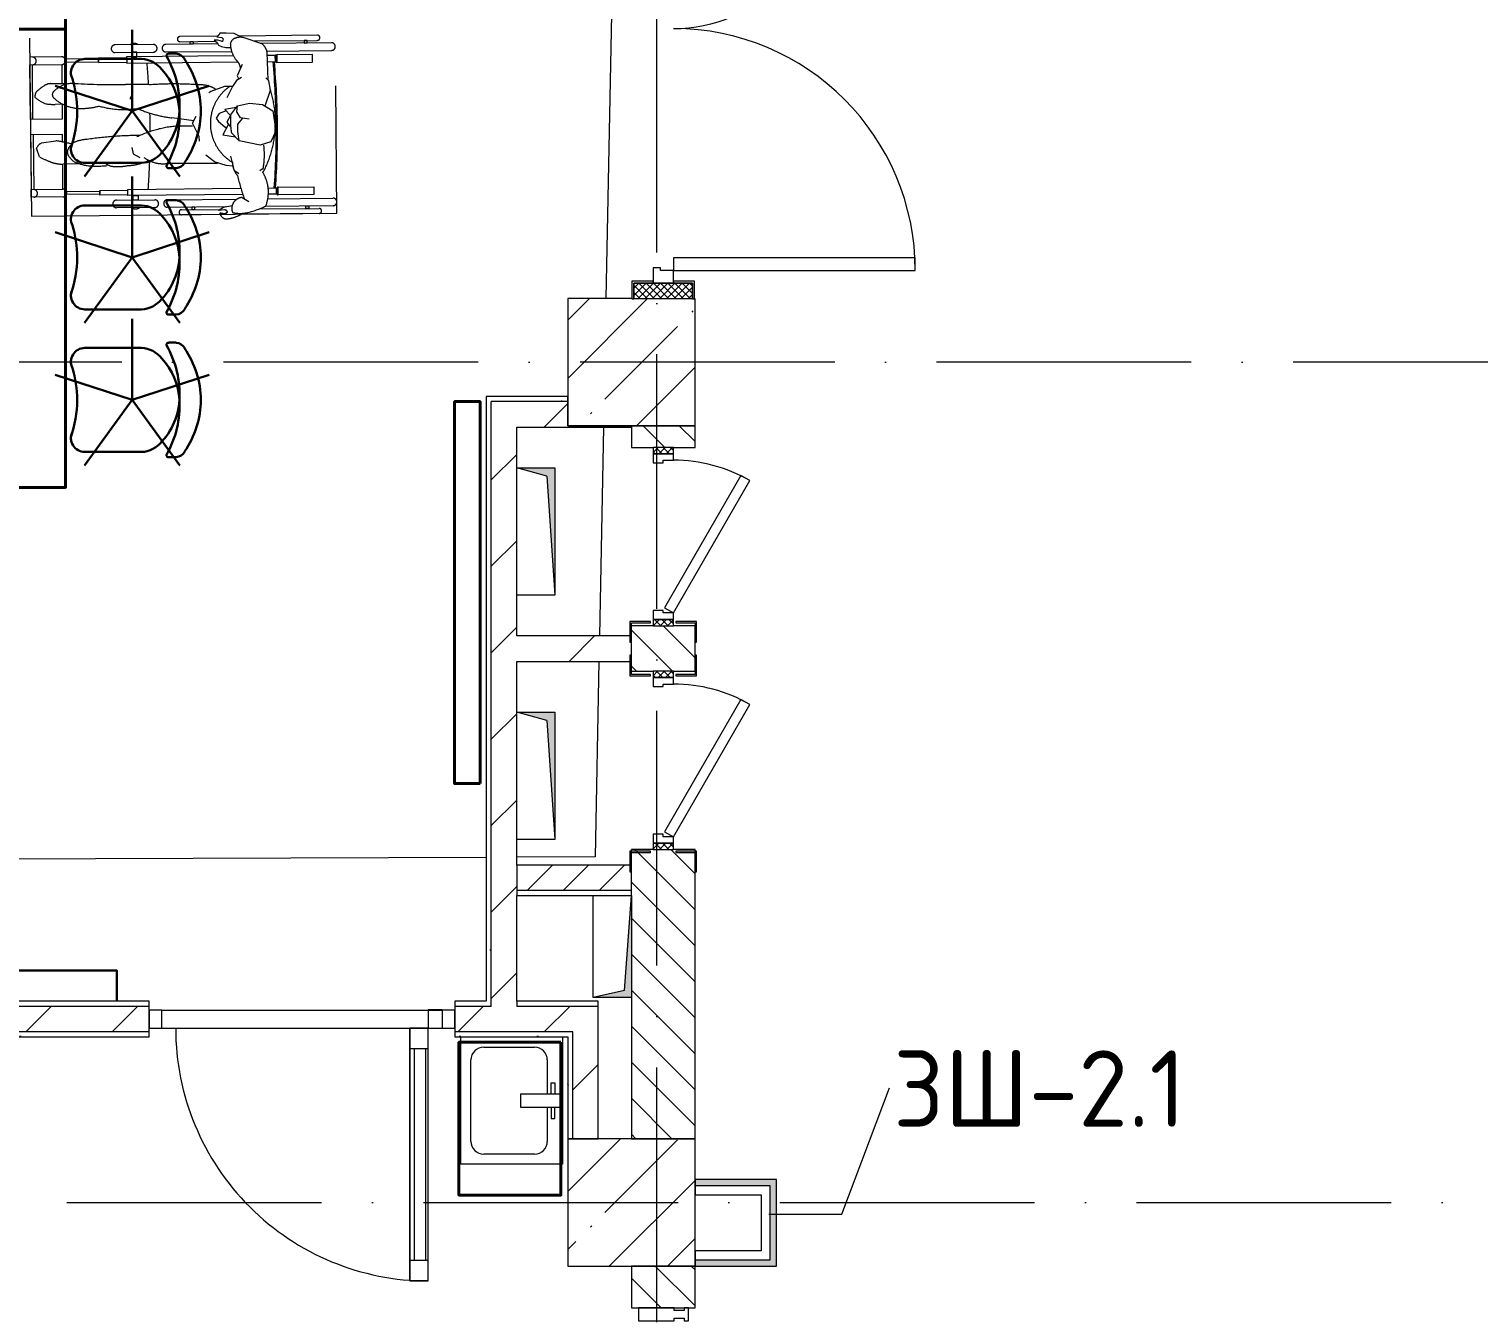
# Model space of a CAD drawing. Header units: millimetres. Extents: x -6467 to 105918, y -7090 to 92481.
# Drawn here: x 2984 to 8675, y 13747 to 18789 of the extents above; entities that cross this region are included whole.
import ezdxf

# ---------------------------------------------------------------- set-up
doc = ezdxf.new("R2010")
doc.units = ezdxf.units.MM
for name, pattern in [('50_200_ШТРИХ_1Т_ш5_п1_п1_', [1400, 1000, -200, 0, -200]), ('IMPORT-200_ШТРИХ__ш1_п0_6_ _4_', [128000, 80000, -48000]), ('IMPORT-200_ШТРИХ_ш1п0_6_ _3_', [128000, 80000, -48000]), ('IMPORT-ACAD_ISO03W100', [6000, 2400, -3600])]:
    doc.linetypes.add(name, pattern=pattern)
for name, color, linetype, lineweight in [('A-DETL-GENF', 7, 'Continuous', 9), ('A-DOOR', 7, 'Continuous', 9), ('A-DOOR-2', 7, 'Continuous', 5), ('A-DOOR-FRAM', 7, 'Continuous', 9), ('A-DOOR-FRAM-2', 7, 'Continuous', 5), ('A-GLAZ-CWMG', 7, 'Continuous', 9), ('A-GLAZ-CWMG-1', 7, 'Continuous', 20), ('A-WALL', 7, 'Continuous', 5), ('A-WALL-FNSH-1', 7, 'Continuous', 5), ('A-WALL-IDEN', 7, 'Continuous', 9), ('I-WALL', 7, 'Continuous', 5), ('S-COLS', 7, 'Continuous', 9), ('S-COLS-1', 7, 'Continuous', 5)]:
    doc.layers.add(name, color=color, linetype=linetype, lineweight=lineweight)
for name, color, linetype, lineweight, true_color in [('A-GENM-1', 7, 'Continuous', 9, 0xaaaaaa), ('A-GENM-2', 7, 'Continuous', 20, 0xaaaaaa), ('A-WALL-1', 7, 'Continuous', 5, 0x77b143), ('I-WALL-1', 7, 'Continuous', 5, 0x787878), ('M-EQPM-1', 7, 'Continuous', 9, 0xaaaaaa), ('M-EQPM-2', 7, 'Continuous', 9, 0xe2e2e2), ('P-SANR-FIXT-1', 7, 'Continuous', 9, 0xaaaaaa), ('мебель 2 этаж-1', 7, 'Continuous', 40, 0xaaaaaa), ('Оси-3', 7, '50_200_ШТРИХ_1Т_ш5_п1_п1_', 9, 0xaaaaaa), ('ТХ_функционал-12', 7, 'IMPORT-ACAD_ISO03W100', 20, 0xaaaaaa), ('ТХ_функционал-15', 7, 'IMPORT-200_ШТРИХ__ш1_п0_6_ _4_', 30, 0xaaaaaa), ('ТХ_функционал-2', 7, 'Continuous', 40, 0xaaaaaa), ('ТХ_функционал-7', 7, 'IMPORT-200_ШТРИХ_ш1п0_6_ _3_', 20, 0xaaaaaa), ('ТХ_функционал-9', 7, 'Continuous', 30, 0xaaaaaa)]:
    doc.layers.add(name, color=color, linetype=linetype, lineweight=lineweight, true_color=true_color)
doc.styles.add('GOST Common', font='GOST_Common.ttf', dxfattribs={"height": 300})
pattern_1 = [(45, (0, 0), (-228.0985, 228.0985), []), (45, (228.1, 0), (-228.0985, 228.0985), [403.225, -80.645, 6.706, -73.939])]
pattern_2 = [(45, (0, 0), (-169.7056, 169.7056), [])]
pattern_3 = [(0, (0, 0), (406.4, 101.6), [6.706, -298.094, 6.706, -298.094, -1625.6]), (0, (0, 0), (406.4, 101.6), [-609.6, 6.706, -602.894, 6.706, -298.094, -711.2]), (0, (0, 0), (406.4, 101.6), [-1524, 6.706, -196.494, 6.706, -501.294]), (120, (152.4, 50.8), (-291.1882, 301.1527), [6.706, -298.094, 6.706, -298.094, -1625.6]), (120, (152.4, 50.8), (-291.1882, 301.1527), [-609.6, 6.706, -602.894, 6.706, -298.094, -711.2]), (120, (152.4, 50.8), (-291.1882, 301.1527), [-1524, 6.706, -196.494, 6.706, -501.294]), (240, (203.2, 254), (-115.2118, -402.7527), [6.706, -298.094, 6.706, -298.094, -1625.6]), (240, (203.2, 254), (-115.2118, -402.7527), [-609.6, 6.706, -602.894, 6.706, -298.094, -711.2]), (240, (203.2, 254), (-115.2118, -402.7527), [-1524, 6.706, -196.494, 6.706, -501.294])]

# ---------------------------------------------------------------- blocks, each defined once
blk = doc.blocks.new('SND_2D_Раковина1 - 400х300-V213-АИ_План этажа Радиаторы_2')
at = {"layer": 'P-SANR-FIXT-1'}
for p, q in [((-250, 180), (250, 180)), ((-25, 180), (-25, 15)), ((25, 15), (25, 180)), ((250, 180), (250, -220)), ((-160, 120), (-25, 120)), ((-70, 150), (-25, 150)), ((-70, 135), (-70, 150)), ((-25, 135), (-70, 135)), ((70, 150), (25, 150)), ((25, 135), (70, 135)), ((25, 120), (160, 120)), ((70, 135), (70, 150)), ((-210, -130), (-210, 70)), ((210, 70), (210, -130)), ((-25, 15), (25, 15)), ((250, -220), (-250, -220)), ((160, -180), (-160, -180))]:
    blk.add_line(p, q, dxfattribs=at)
for centre, start, end in [((-160, 70), 90, 180), ((160, 70), 0, 90), ((-160, -130), 180, 270), ((160, -130), 270, 0)]:
    blk.add_arc(centre, 50, start, end, dxfattribs=at)
blk = doc.blocks.new('Прямоугольный импост - Импост структурный с накладкой - 180мм-21847958-АИ_План этажа Радиаторы_2')
at = {"layer": 'A-GLAZ-CWMG-1'}
for p, q in [((0, 180), (-50, 180)), ((-50, 180), (-50, 40)), ((0, 40), (0, 180)), ((-50, 40), (-40, 40)), ((-40, 0), (-50, 0)), ((-50, 0), (-50, -17)), ((-40, 40), (-40, 0)), ((-10, 0), (-10, 40)), ((-10, 40), (0, 40)), ((0, 0), (-10, 0)), ((0, -17), (0, 0)), ((-50, -17), (0, -17))]:
    blk.add_line(p, q, dxfattribs=at)
blk = doc.blocks.new('Канал вертикальный прямоугольный - Шахта - значок проема-24087324-АИ_План этажа Радиаторы_2')
at = {"layer": 'M-EQPM-2'}
blk.add_hatch(color=256, dxfattribs=at).paths.add_polyline_path([(-250, 75), (-250, -75), (-217.5, 42.5), (250, 75)])
at = {"layer": 'M-EQPM-1'}
for p, q in [((-250, -75), (-250, 75)), ((-250, 75), (250, 75)), ((-217.5, 42.5), (250, 75)), ((250, 75), (250, -75)), ((-217.5, 42.5), (-250, -75)), ((250, -75), (-250, -75))]:
    blk.add_line(p, q, dxfattribs=at)
blk = doc.blocks.new('110_Дверь_СКБ_1Ст_Внутренняя - ДОО_Д-22_Дв_700x2100h_Технический шкаф ЭОМ и СС EI30-25217176-АИ_План этажа Радиаторы_2')
at = {"layer": 'A-DOOR-2'}
h = blk.add_hatch(dxfattribs=at)
h.set_pattern_fill('FP_232', color=256, style=0, pattern_type=2)
h.set_pattern_definition([(135, (1951.41, 189.685), (-14.14214, -14.14214), []), (225, (1951.41, 189.685), (14.14214, -14.14214), [])])
h.paths.add_polyline_path([(362.5, -40), (362.5, 40), (337.5, 40), (337.5, -40)])
at = {"layer": 'A-DOOR-FRAM-2'}
h = blk.add_hatch(dxfattribs=at)
h.set_pattern_fill('FP_233', color=256, style=0, pattern_type=2)
h.set_pattern_definition([(45, (-171.384, 189.685), (-14.1421, 14.1421), []), (135, (-171.384, 189.685), (-14.1421, -14.1421), [])])
h.paths.add_polyline_path([(-312.5, -40), (-312.5, 40), (-337.5, 40), (-337.5, -40)])
at = {"layer": 'A-DOOR'}
for p, q in [((-207.1, 340), (-227.1, 305.4)), ((-227.1, 305.4), (292.5, 5.4)), ((312.5, 40), (-207.1, 340)), ((292.5, 5.4), (312.5, 40))]:
    blk.add_line(p, q, dxfattribs=at)
at = {"layer": 'A-DOOR-2'}
blk.add_arc((312.5, 40), 600, 150, 180, dxfattribs=at)
at = {"layer": 'A-DOOR-FRAM'}
for p, q in [((-312.5, 40), (-337.5, 40)), ((-337.5, 40), (-337.5, -40)), ((-287.5, 40), (-312.5, 40)), ((-312.5, 40), (-312.5, -40)), ((-312.5, -40), (-312.5, 40)), ((-287.5, 0), (-287.5, 40)), ((-277.5, 0), (-287.5, 0)), ((-277.5, -40), (-277.5, 0)), ((312.5, 0), (302.5, 0)), ((302.5, 0), (302.5, -40)), ((312.5, 40), (312.5, 0)), ((337.5, 40), (312.5, 40)), ((337.5, -40), (337.5, 40)), ((362.5, 40), (337.5, 40)), ((337.5, 40), (337.5, -40)), ((362.5, -40), (362.5, 40)), ((-337.5, -40), (-312.5, -40)), ((-312.5, -40), (-277.5, -40)), ((302.5, -40), (337.5, -40)), ((337.5, -40), (362.5, -40))]:
    blk.add_line(p, q, dxfattribs=at)
blk = doc.blocks.new('Канал вертикальный прямоугольный - Шахта - значок проема-24087328-АИ_План этажа Радиаторы_2')
at = {"layer": 'M-EQPM-2'}
blk.add_hatch(color=256, dxfattribs=at).paths.add_polyline_path([(75, 200), (-75, 200), (-75, -200), (-47.5, 172.5)])
at = {"layer": 'M-EQPM-1'}
for p, q in [((-75, -200), (-75, 200)), ((-75, 200), (75, 200)), ((-47.5, 172.5), (-75, -200)), ((-47.5, 172.5), (75, 200)), ((75, 200), (75, -200)), ((75, -200), (-75, -200))]:
    blk.add_line(p, q, dxfattribs=at)
blk = doc.blocks.new('Дверь_СКБ_1ст_Витражная - Горячий цех 11  EIW30 2-22198419-АИ_План этажа Радиаторы_2')
at = {"layer": 'A-DETL-GENF'}
for p, q in [((-496, 1028), (-424, 1028)), ((-496, 1028), (-496, 36)), ((-424, 1028), (-496, 1028)), ((-496, 1028), (-496, 36)), ((-424, 1028), (-424, 36)), ((-424, 36), (-424, 1028)), ((-496, 948), (-424, 948)), ((-486, 948), (-486, 116)), ((-442, 948), (-442, 116)), ((-496, 116), (-424, 116)), ((-496, 36), (-550, 36)), ((-496, 36), (-550, 36)), ((-424, 36), (-496, 36)), ((-496, 36), (-424, 36)), ((-496, -36), (-496, 36)), ((-496, -36), (-496, 36)), ((-550, -36), (-496, -36)), ((-550, -36), (-496, -36))]:
    blk.add_line(p, q, dxfattribs=at)
at = {"layer": 'A-DOOR-2'}
blk.add_line((-496, 1028), (-496, 36), dxfattribs=at)
blk.add_arc((-496, 36), 992, 360, 90, dxfattribs=at)
blk = doc.blocks.new('Прямоугольный импост - 50 x 70 мм-21848218-АИ_План этажа Радиаторы_2')
at = {"layer": 'A-GLAZ-CWMG'}
for p, q in [((3506.5, 14936), (4606.5, 14936)), ((3506.5, 14866), (4606.5, 14866))]:
    blk.add_line(p, q, dxfattribs=at)
blk = doc.blocks.new('Прямоугольный импост - 50 x 70 мм-21848188-АИ_План этажа Радиаторы_2')
at = {"layer": 'A-GLAZ-CWMG-1'}
for p, q in [((-50, 35), (0, 35)), ((-50, -35), (-50, 35)), ((0, 35), (0, -35)), ((0, -35), (-50, -35))]:
    blk.add_line(p, q, dxfattribs=at)
blk = doc.blocks.new('Прямоугольный импост - 50 x 70 мм-21848189-АИ_План этажа Радиаторы_2')
at = {"layer": 'A-GLAZ-CWMG-1'}
for p, q in [((0, 35), (-50, 35)), ((-50, 35), (-50, -35)), ((0, -35), (0, 35)), ((-50, -35), (0, -35))]:
    blk.add_line(p, q, dxfattribs=at)
blk = doc.blocks.new('110_Дверь_СКБ_2Ст_Наружная1 - СОШ_Д-07_1760_1440_х2400мм_Все учебные помещения_ читальные залы_EIW30-25548233-АИ_План этажа Радиаторы_2')
at = {"layer": 'A-DOOR-2'}
h = blk.add_hatch(dxfattribs=at)
h.set_pattern_fill('FP_120', color=256, style=0, pattern_type=2)
h.set_pattern_definition([(135, (1456.41, 189.685), (-14.14214, -14.14214), []), (225, (1456.41, 189.685), (14.14214, -14.14214), [])])
h.paths.add_polyline_path([(899.5, -115), (899.5, 115), (839.5, 115), (839.5, -115)])
at = {"layer": 'A-DOOR-FRAM-2'}
h = blk.add_hatch(dxfattribs=at)
h.set_pattern_fill('FP_121', color=256, style=0, pattern_type=2)
h.set_pattern_definition([(45, (-666.384, 189.685), (-14.1421, 14.1421), []), (135, (-666.384, 189.685), (-14.1421, -14.1421), [])])
h.paths.add_polyline_path([(-800.5, -115), (-800.5, 115), (-860.5, 115), (-860.5, -115)])
at = {"layer": 'A-DOOR'}
for p, q in [((789.5, 990), (739.5, 990)), ((739.5, 990), (739.5, 40)), ((789.5, 40), (789.5, 990)), ((-750.5, 630), (-750.5, 40)), ((-700.5, 630), (-750.5, 630)), ((-700.5, 40), (-700.5, 630)), ((-750.5, 40), (-700.5, 40)), ((739.5, 40), (789.5, 40))]:
    blk.add_line(p, q, dxfattribs=at)
at = {"layer": 'A-DOOR-2'}
for p, q in [((-792.5, 123), (-862.5, 123)), ((-862.5, 123), (-862.5, 115)), ((-862.5, 115), (-800.5, 115)), ((-800.5, 115), (-800.5, 40)), ((-792.5, 40), (-792.5, 123)), ((901.5, 123), (831.5, 123)), ((831.5, 123), (831.5, 40)), ((839.5, 40), (839.5, 115)), ((839.5, 115), (901.5, 115)), ((901.5, 115), (901.5, 123)), ((-800.5, 40), (-792.5, 40)), ((831.5, 40), (839.5, 40)), ((-792.5, -40), (-800.5, -40)), ((-800.5, -40), (-800.5, -115)), ((-792.5, -123), (-792.5, -40)), ((839.5, -40), (831.5, -40)), ((831.5, -40), (831.5, -123)), ((839.5, -115), (839.5, -40)), ((-862.5, -115), (-862.5, -123)), ((-800.5, -115), (-862.5, -115)), ((-862.5, -123), (-792.5, -123)), ((831.5, -123), (901.5, -123)), ((901.5, -115), (839.5, -115)), ((901.5, -123), (901.5, -115))]:
    blk.add_line(p, q, dxfattribs=at)
for centre, radius, start, end in [((789.5, 40), 950, 90, 180), ((-750.5, 40), 590, 0, 90)]:
    blk.add_arc(centre, radius, start, end, dxfattribs=at)
at = {"layer": 'A-DOOR-FRAM'}
for p, q in [((-800.5, 115), (-860.5, 115)), ((-860.5, 115), (-860.5, -115)), ((-800.5, -115), (-800.5, 115)), ((899.5, 115), (839.5, 115)), ((839.5, 115), (839.5, -115)), ((899.5, -115), (899.5, 115)), ((-750.5, 40), (-800.5, 40)), ((-800.5, 40), (-800.5, -40)), ((-750.5, -10), (-750.5, 40)), ((789.5, 40), (789.5, -10)), ((839.5, 40), (789.5, 40)), ((839.5, -40), (839.5, 40)), ((-800.5, -40), (-740.5, -40)), ((-740.5, -10), (-750.5, -10)), ((-740.5, -40), (-740.5, -10)), ((789.5, -10), (779.5, -10)), ((779.5, -10), (779.5, -40)), ((779.5, -40), (839.5, -40)), ((-860.5, -115), (-800.5, -115)), ((839.5, -115), (899.5, -115))]:
    blk.add_line(p, q, dxfattribs=at)
blk = doc.blocks.new('Фахверк _газобетон торцы_785 - Фахверк _газобетон торцы_-25914378-АИ_План этажа Радиаторы_2')
at = {"layer": 'A-GENM-2'}
for p, q in [((89406, 1349.3), (89325, 1349.3)), ((89325, 1349.3), (89325, 1343.3)), ((89325, 1343.3), (89400, 1343.3)), ((89400, 1343.3), (89400, 1268.3)), ((89406, 1268.3), (89406, 1349.3)), ((89400, 1268.3), (89406, 1268.3)), ((89406, 1168.3), (89400, 1168.3)), ((89400, 1168.3), (89400, 1093.3)), ((89406, 1087.3), (89406, 1168.3)), ((89400, 1093.3), (89325, 1093.3)), ((89325, 1093.3), (89325, 1087.3)), ((89325, 1087.3), (89406, 1087.3))]:
    blk.add_line(p, q, dxfattribs=at)
blk = doc.blocks.new('Фахверк _газобетон торцы_786 - Фахверк _газобетон торцы_-25914398-АИ_План этажа Радиаторы_2')
at = {"layer": 'A-GENM-2'}
for p, q in [((89406, 22224.7), (89325, 22224.7)), ((89325, 22224.7), (89325, 22218.7)), ((89325, 22218.7), (89400, 22218.7)), ((89400, 22218.7), (89400, 22143.7)), ((89406, 22143.7), (89406, 22224.7)), ((89400, 22143.7), (89406, 22143.7)), ((89400, 22043.7), (89400, 21968.7)), ((89406, 22043.7), (89400, 22043.7)), ((89406, 21962.7), (89406, 22043.7)), ((89400, 21968.7), (89325, 21968.7)), ((89325, 21968.7), (89325, 21962.7)), ((89325, 21962.7), (89406, 21962.7))]:
    blk.add_line(p, q, dxfattribs=at)
blk = doc.blocks.new('Фахверк _газобетон торцы_787 - Фахверк _газобетон торцы_-25914418-АИ_План этажа Радиаторы_2')
at = {"layer": 'A-GENM-2'}
for p, q in [((89406, 22737), (89325, 22737)), ((89325, 22737), (89325, 22731)), ((89325, 22731), (89400, 22731)), ((89400, 22731), (89400, 22656)), ((89406, 22656), (89406, 22737)), ((89400, 22656), (89406, 22656)), ((89406, 22556), (89400, 22556)), ((89400, 22556), (89400, 22481)), ((89406, 22475), (89406, 22556)), ((89400, 22481), (89325, 22481)), ((89325, 22481), (89325, 22475)), ((89325, 22475), (89406, 22475))]:
    blk.add_line(p, q, dxfattribs=at)
blk = doc.blocks.new('мебель 2 этаж-28800768-АИ_План этажа Радиаторы_2')
at = {"layer": 'ТХ_функционал-12'}
for p, q in [((5735.8, 20443.6), (5585.8, 20442.1)), ((5989.8, 20446.1), (5785.8, 20444.1)), ((5988.1, 20476.1), (5840.5, 20474.6)), ((5840.7, 20454.6), (5981.3, 20456)), ((6004.1, 20456.2), (6008.1, 20456.3)), ((6380.4, 20479.9), (6074.3, 20476.9)), ((6162.5, 20446.8), (6093.5, 20469.4)), ((6129.8, 20457.5), (6380.6, 20459.9)), ((6435.7, 20450.5), (6159.4, 20447.8)), ((5586.1, 20412.1), (5736, 20413.6)), ((5786, 20414.1), (6043.7, 20416.6)), ((6181.9, 20418), (6436, 20420.5)), ((6186.9, 20304.1), (6183.1, 20413.9)), ((5263.6, 20148.9), (5261.5, 20363.9)), ((5380.8, 20208.6), (5350.2, 20208.3)), ((6039.1, 20165.4), (6067.1, 20202.3)), ((5894.9, 20143.5), (5809, 20155)), ((5264.2, 20088.9), (5266.3, 19874)), ((5840.2, 20123.8), (5890.6, 20124.3)), ((6073.9, 20065.7), (6042.7, 20097)), ((5288.8, 20002.1), (5277.1, 20036.1)), ((5297.2, 20056.8), (5352.7, 20065.7)), ((5448, 19974.9), (5382.4, 19973.6)), ((5988.7, 19976.9), (5792.1, 19976.3)), ((6167.7, 19956.2), (6154.2, 19947.5)), ((5591.8, 19832.2), (5741.7, 19833.6)), ((5742, 19803.6), (5592.1, 19802.2)), ((5791.7, 19834.1), (6065.5, 19836.8)), ((6018.3, 19806.3), (5792, 19804.1)), ((6084.8, 19842.7), (6110.9, 19827.6)), ((6442, 19810.5), (6175.5, 19807.9)), ((6186, 19838), (6441.7, 19840.5)), ((5847.1, 19794.7), (5997.6, 19796.1)), ((5999.1, 19776.2), (5847.3, 19774.7)), ((6387.3, 19780), (6081.5, 19777)), ((6152, 19797.7), (6387.1, 19800))]:
    blk.add_line(p, q, dxfattribs=at)
at = {"layer": 'ТХ_функционал-12', "flags": 128}
for points in [[(6080.5, 20471.9), (6077.1, 20475.5), (6054.3, 20486.8), (6021.6, 20487.5), (5997.9, 20487.6), (5993.6, 20480.6), (5985.2, 20473.7), (6004.8, 20471.4), (6011.1, 20466), (6007.8, 20455.2), (5989.7, 20460.1), (5975.3, 20460.9), (5986.6, 20451.7), (5992.5, 20441.5), (6003.9, 20435.8), (6020.8, 20432.4), (6040.9, 20432.4)], [(5376.2, 20395.1), (5251.2, 20393.8), (5251.5, 20363.8), (5376.5, 20365.1), (5377.3, 20288.8)], [(5390.2, 20374.2), (5521.4, 20375.5), (5521.3, 20387.5), (5390, 20386.2)], [(5631.3, 20391.6), (5521.3, 20390.5), (5521.4, 20372.5), (5631.4, 20373.6)], [(6051.2, 20398.7), (5631.2, 20394.6), (5631.5, 20370.6), (6068.9, 20374.9)], [(6184.4, 20376), (6215.4, 20376.3), (6215.2, 20400.3), (6183.5, 20400)], [(6218.2, 20403.3), (6215.2, 20400.3), (6215.4, 20376.3), (6218.5, 20373.3)], [(5378, 20208.6), (5378.6, 20150.1), (5253.6, 20148.8), (5251.5, 20363.8)], [(6085.2, 20365.3), (6065.9, 20320.1), (6071.4, 20307.2)], [(6046.5, 20278.3), (6015.6, 20278), (5962, 20258.4), (5954, 20253.7)], [(6083, 20314.4), (6063.2, 20302.1), (6046.5, 20278.3), (6025.5, 20233.6)], [(6174.9, 20202.2), (6195.8, 20264), (6189.8, 20300.8), (6186.9, 20304.1), (6177.8, 20313.1)], [(5655, 20257.5), (5650, 20242.8), (5644.8, 20233.1), (5644.8, 20228.3)], [(6112.5, 20150.1), (6078.7, 20155.1), (6064.4, 20178.6), (6067, 20202.3), (6113.8, 20212.7), (6165.3, 20208.5), (6205, 20182.6), (6213.9, 20130.2), (6214.2, 20098.6), (6197.8, 20061.6), (6155.7, 20048.1), (6073.9, 20065.7), (6068.1, 20102.4), (6067.8, 20131.3), (6088.2, 20153.7)], [(5917.4, 20064), (5916.4, 20082.5), (5890.6, 20134.9), (5903.9, 20161.7)], [(6022.5, 20182.5), (5994.3, 20172.6), (5983.2, 20154.2), (5991.7, 20141.1), (6017.2, 20120.4), (6023.6, 20116.4)], [(6062.1, 20195.7), (6016.5, 20188.6), (6039.3, 20165.2)], [(6039.1, 20164.9), (6025.5, 20138.8), (6039.7, 20120.6)], [(5379.5, 20060.9), (5379.2, 20090.1), (5254.2, 20088.8), (5256.3, 19873.9)], [(6031.2, 20131), (6009.1, 20088.7), (6058.6, 20081.1)], [(5652, 20038.9), (5657.4, 20014.7), (5683.4, 20000.4)], [(6047.3, 19965.2), (6021.6, 19967.9), (5976.5, 19983.3), (5942.8, 20009.5)], [(6072.1, 19935.8), (6055.4, 19947.7), (6040.4, 20004.5)], [(5381.6, 19845.1), (5256.6, 19843.9), (5256.3, 19873.9), (5381.3, 19875.1), (5380.4, 19973.6)], [(5395.2, 19866.2), (5526.4, 19867.5), (5526.5, 19855.5), (5395.3, 19854.2)], [(5636.5, 19853.6), (5526.6, 19852.5), (5526.4, 19870.5), (5636.4, 19871.6)], [(6087.9, 19855), (5636.6, 19850.6), (5636.3, 19874.6), (6080, 19879)], [(6187.3, 19880), (6220.3, 19880.3), (6220.5, 19856.3), (6188, 19856)], [(6223.6, 19853.4), (6220.5, 19856.3), (6220.3, 19880.3), (6223.3, 19883.4)], [(6016.2, 19793.8), (5993.9, 19791.9), (5995, 19794.5), (6012.2, 19805.2), (6046, 19811.5)]]:
    blk.add_lwpolyline(points, dxfattribs=at)
for points in [[(5250.5, 20468.8), (5257.4, 19768.9), (6457.3, 19780.7), (6450.4, 20480.6)], [(5892.6, 20455.1), (5892.7, 20445.1), (5880.7, 20445), (5880.6, 20455)], [(6328.6, 20459.4), (6328.7, 20449.4), (6340.7, 20449.5), (6340.6, 20459.5)], [(5651.1, 20412.8), (5651.2, 20394.8), (5671.2, 20395), (5671.1, 20413)], [(6221.2, 20403.4), (6221.5, 20373.4), (6361.5, 20374.7), (6361.2, 20404.7), (6221.2, 20403.4), (6221.5, 20373.4), (6218.5, 20373.3), (6218.2, 20403.3)], [(6226.6, 19853.4), (6226.3, 19883.4), (6366.3, 19884.8), (6366.6, 19854.8), (6226.6, 19853.4), (6226.3, 19883.4), (6223.3, 19883.4), (6223.6, 19853.4)], [(5656.8, 19832.8), (5656.6, 19850.8), (5676.6, 19851), (5676.8, 19833)], [(5899.1, 19795.2), (5899, 19805.2), (5887, 19805.1), (5887.1, 19795.1)], [(6335.1, 19799.5), (6335, 19809.5), (6347, 19809.6), (6347.1, 19799.6)]]:
    blk.add_lwpolyline(points, close=True, dxfattribs=at)
at = {"layer": 'ТХ_функционал-12'}
for centre, radius, start, end in [((5585.9, 20427.1), 15, 90.5631, 270.5631), ((5661, 20422.9), 25, 53.6932, 127.4329), ((5735.9, 20428.6), 15, 270.5631, 90.5631), ((5785.9, 20429.1), 15, 90.5631, 270.5631), ((5840.6, 20464.6), 10, 90.5631, 270.5631), ((6066.5, 20440.9), 28.5, 116.4936, 168.9194), ((6147.8, 20449.9), 109.3, 181.7976, 218.1797), ((6077.2, 20419.6), 52.4, 71.8452, 116.4936), ((6123.3, 20399.4), 61.5, 13.6519, 50.4198), ((6380.5, 20469.9), 10, 270.5631, 90.5631), ((6435.9, 20435.5), 15, 270.5631, 90.5631), ((5261.4, 20378.9), 15, 270.5631, 90.5631), ((5376.4, 20380.1), 15, 270.5631, 90.5631), ((6028.6, 20343.8), 50.8, 7.8508, 49.1045), ((3138.8, 20098.1), 3080.2, 355.9449, 5.1812), ((3143.8, 20098.1), 3080.2, 355.9449, 5.1812), ((2643.8, 20093.2), 3080.2, 3.5872, 5.1812), ((5414.2, 20111.1), 201, 121.0983, 133.1605), ((5332.8, 20248.5), 41.3, 86.3832, 122.7564), ((5334.8, 19251.2), 1038.5, 86.5971, 89.9705), ((5421.6, 20182.3), 108.5, 86.5401, 135.4818), ((5583.7, 22863.5), 2577.6, 266.5401, 270.9569), ((5664.3, 18034.1), 2252.4, 88.3801, 90.9569), ((5819, 18904), 1384.6, 85.8118, 93.7666), ((5922.4, 20174.7), 110.2, 56.1928, 91.1983), ((6137.6, 20133.3), 177.5, 125.3057, 239.163), ((5798.5, 20137), 417.5, 331.8847, 18.0305), ((5302.5, 20239.8), 31.3, 145.2181, 185.9907), ((5359.1, 20332.8), 130.3, 227.6133, 249.5415), ((5347.8, 20453.7), 245.4, 261.9973, 270.5631), ((5356.1, 20246.6), 16.7, 135.4818, 225.6443), ((5447, 20339.6), 146.7, 225.6443, 265.1785), ((5455.7, 20442), 249.5, 265.1785, 285.6831), ((5620, 20540.5), 352.3, 254.0377, 278.6801), ((5879.7, 20679.6), 529.3, 247.0347, 262.3228), ((2643.8, 20093.2), 3080.2, 0.1576, 1.5036), ((6350, 20147.5), 311.4, 176.7019, 189.3387), ((5865.9, 19673), 451.6, 93.2585, 115.5412), ((5318.8, 20015.7), 46.4, 117.7113, 153.8677), ((5189.6, 19084.8), 994.3, 76.8545, 80.5575), ((5425, 20021.2), 26.6, 147.5154, 213.6107), ((5465.2, 19999.6), 72.2, 124.1288, 150.2019), ((5487.1, 19904), 167.4, 93.8236, 111.8827), ((5686.9, 18621.5), 1464.8, 90.1132, 98.2783), ((5847.1, 20011), 325.3, 350.2925, 6.4719), ((5607.8, 20650.7), 722.8, 243.8037, 247.3386), ((5379.8, 20104.6), 131, 247.3386, 271.1356), ((5474, 20052.4), 84.7, 212.8722, 235.0494), ((5524.1, 20221), 257.6, 247.5008, 259.2917), ((5602.4, 20058.7), 98.4, 231.1001, 250.2656), ((5629.1, 20167.4), 199.5, 271.463, 296.4533), ((5775.6, 20107.5), 132.2, 234.2965, 277.1958), ((2643.8, 20093.2), 3080.2, 355.9449, 358.0158), ((6131.3, 19983.3), 84.7, 181.5956, 220.1569), ((5514.4, 20387.4), 421.3, 264.7926, 275.5258), ((5596.2, 20158), 193.9, 261.9756, 281.293), ((6789.2, 20097.8), 742.1, 193.1729, 200.5498), ((6041, 19863.6), 147.2, 338.2277, 31.3933), ((5266.5, 19859), 15, 270.5631, 90.5631), ((5381.5, 19860.1), 15, 270.5631, 90.5631), ((5591.9, 19817.2), 15, 90.5631, 270.5631), ((5741.9, 19818.6), 15, 270.5631, 90.5631), ((5791.9, 19819.1), 15, 90.5631, 270.5631), ((6087.5, 19799.8), 43.1, 93.5308, 202.1719), ((6036.2, 20095.9), 319.9, 282.0727, 296.2576), ((6441.9, 19825.5), 15, 270.5631, 90.5631), ((5666.9, 19822.9), 25, 233.6932, 307.4329), ((5847.2, 19784.7), 10, 90.5631, 270.5631), ((6024.6, 19785.7), 27.2, 189.0966, 268.7676), ((5812.9, 18665.8), 1130.8, 79.392, 80.5899), ((6016.3, 19783.1), 10.8, 51.9111, 90.9027), ((6023.7, 19779.5), 3.54, 86.258, 220.1639), ((5997.1, 19758.5), 42, 45.7099, 51.9111), ((6024.2, 19786.3), 3.2, 266.258, 45.7099), ((6005.8, 19913.2), 155.8, 276.7113, 301.7923), ((6076.4, 19908), 127.8, 256.9853, 282.0727), ((6387.2, 19790), 10, 270.5631, 90.5631)]:
    blk.add_arc(centre, radius, start, end, dxfattribs=at)
at = {"layer": 'ТХ_функционал-15'}
for p, q in [((5653.1, 20182.7), (5466.1, 19925.2)), ((5653.1, 19607.7), (5466.1, 19350.2)), ((5653.1, 19047.7), (5466.1, 18790.2))]:
    blk.add_line(p, q, dxfattribs=at)
at = {"layer": 'ТХ_функционал-15', "flags": 128}
for points in [[(5955.7, 20281), (5653.1, 20182.7), (5653.1, 20500.8)], [(5350.5, 20281), (5653.1, 20182.7), (5840.1, 19925.2)], [(5955.7, 19706), (5653.1, 19607.7), (5653.1, 19925.8)], [(5350.5, 19706), (5653.1, 19607.7), (5840.1, 19350.2)], [(5955.7, 19146), (5653.1, 19047.7), (5653.1, 19365.8)], [(5350.5, 19146), (5653.1, 19047.7), (5840.1, 18790.2)]]:
    blk.add_lwpolyline(points, dxfattribs=at)
at = {"layer": 'ТХ_функционал-2', "flags": 128}
for points in [[(5391.9, 21102), (5391.9, 20504), (4091.9, 20504), (4091.9, 21101.1), (5391.9, 21101.1)], [(4091.9, 20504), (5391.9, 20504), (5391.9, 18704.1), (4092.8, 18704.1), (4092.8, 20504)]]:
    blk.add_lwpolyline(points, dxfattribs=at)
for points in [[(7019.1, 17541.3), (6919.1, 17541.3), (6919.1, 19041.3), (7019.1, 19041.3)], [(7336.6, 16525.5), (6936.6, 16525.5), (6936.6, 15925.5), (7336.6, 15925.5)]]:
    blk.add_lwpolyline(points, close=True, dxfattribs=at)
at = {"layer": 'ТХ_функционал-7'}
for p, q in [((7549.1, 21251.3), (7513.9, 19446.3)), ((7504, 18941.3), (7488, 18121.3)), ((7043.5, 17251.5), (348.5, 17225.3))]:
    blk.add_line(p, q, dxfattribs=at)
at = {"layer": 'ТХ_функционал-7', "flags": 128}
blk.add_lwpolyline([(7486.1, 18021.3), (7471.1, 17253.2), (7163.5, 17252)], dxfattribs=at)
at = {"layer": 'ТХ_функционал-9'}
for p, q in [((5689.4, 20386.8), (5467.2, 20386.8)), ((5797.5, 20407.7), (5825.8, 20407.7)), ((5689.4, 19978.5), (5467.2, 19978.5)), ((5797.5, 19957.7), (5825.8, 19957.7)), ((5689.4, 19811.8), (5467.2, 19811.8)), ((5797.5, 19832.7), (5825.8, 19832.7)), ((5689.4, 19403.5), (5467.2, 19403.5)), ((5797.5, 19382.7), (5825.8, 19382.7)), ((5689.4, 19251.8), (5467.2, 19251.8)), ((5797.5, 19272.7), (5825.8, 19272.7)), ((5689.4, 18843.5), (5467.2, 18843.5)), ((5797.5, 18822.7), (5825.8, 18822.7)), ((5593.5, 16686.3), (5593.5, 16807.1)), ((5593.5, 16760.8), (5593.5, 16795.7))]:
    blk.add_line(p, q, dxfattribs=at)
at = {"layer": 'ТХ_функционал-9', "flags": 128}
blk.add_lwpolyline([(5593.5, 16686.3), (5593.5, 16807.1), (4476, 16807.1), (4476, 16686.3)], dxfattribs=at)
at = {"layer": 'ТХ_функционал-9'}
for centre, radius, start, end in [((5467.1, 20332.4), 54.5, 89.9013, 206.365), ((5684.7, 20279), 107.9, 38.2526, 87.5199), ((5795.9, 20399.5), 8.29, 79.2228, 190.6014), ((5449.6, 20204.1), 389.8, 356.8495, 29.829), ((5820, 20362.4), 45.6, 30.5654, 82.6683), ((5547.8, 20175.9), 375.4, 1.0242, 33.9491), ((5578.3, 20168.3), 260.9, 3.1655, 42.8989), ((4976.9, 20178.1), 460.2, 0.5674, 16.4184), ((4976.9, 20187.2), 460.2, 340.8588, 359.4326), ((5576.4, 20197.6), 262.9, 311.8021, 356.7496), ((5449.6, 20161.2), 389.8, 330.171, 3.1505), ((5547.8, 20189.4), 375.4, 326.0509, 358.9758), ((5467.1, 20033), 54.5, 153.635, 270.0987), ((5684.7, 20086.3), 107.9, 272.4801, 321.7474), ((5820, 20002.9), 45.6, 277.3317, 329.4346), ((5795.9, 19965.8), 8.29, 169.3986, 280.7772), ((5467.1, 19757.4), 54.5, 89.9013, 206.365), ((5684.7, 19704), 107.9, 38.2526, 87.5199), ((5795.9, 19824.5), 8.29, 79.2228, 190.6014), ((5449.6, 19629.1), 389.8, 356.8495, 29.829), ((5820, 19787.4), 45.6, 30.5654, 82.6683), ((5547.8, 19600.9), 375.4, 1.0242, 33.9491), ((5578.3, 19593.3), 260.9, 3.1655, 42.8989), ((4976.9, 19603.1), 460.2, 0.5674, 16.4184), ((4976.9, 19612.2), 460.2, 340.8588, 359.4326), ((5576.4, 19622.6), 262.9, 311.8021, 356.7496), ((5449.6, 19586.2), 389.8, 330.171, 3.1505), ((5547.8, 19614.4), 375.4, 326.0509, 358.9758), ((5467.1, 19458), 54.5, 153.635, 270.0987), ((5684.7, 19511.3), 107.9, 272.4801, 321.7474), ((5795.9, 19390.8), 8.29, 169.3986, 280.7772), ((5820, 19427.9), 45.6, 277.3317, 329.4346), ((5467.1, 19197.4), 54.5, 89.9013, 206.365), ((5684.7, 19144), 107.9, 38.2526, 87.5199), ((5795.9, 19264.5), 8.29, 79.2228, 190.6014), ((5449.6, 19069.1), 389.8, 356.8495, 29.829), ((5820, 19227.4), 45.6, 30.5654, 82.6683), ((5547.8, 19040.9), 375.4, 1.0242, 33.9491), ((5578.3, 19033.3), 260.9, 3.1655, 42.8989), ((4976.9, 19043.1), 460.2, 0.5674, 16.4184), ((4976.9, 19052.2), 460.2, 340.8588, 359.4326), ((5576.4, 19062.6), 262.9, 311.8021, 356.7496), ((5449.6, 19026.2), 389.8, 330.171, 3.1505), ((5547.8, 19054.4), 375.4, 326.0509, 358.9758), ((5467.1, 18898), 54.5, 153.635, 270.0987), ((5684.7, 18951.3), 107.9, 272.4801, 321.7474), ((5820, 18867.9), 45.6, 277.3317, 329.4346), ((5795.9, 18830.8), 8.29, 169.3986, 280.7772)]:
    blk.add_arc(centre, radius, start, end, dxfattribs=at)

msp = doc.modelspace()

# ---------------------------------------------------------------- hatches: boundary and pattern name
at = {"layer": 'A-WALL-1'}
for points in [[(5895, 14246), (5920, 14246), (5920, 14271), (5600, 14271), (5600, 14246)], [(5920, 13931), (5920, 14246), (5895, 14246), (5895, 13931)], [(5895, 13931), (5895, 13956), (5600, 13956), (5600, 13931), (5860, 13931)]]:
    msp.add_hatch(color=256, dxfattribs=at).paths.add_polyline_path(points)
at = {"layer": 'I-WALL'}
h = msp.add_hatch(dxfattribs=at)
h.set_pattern_fill('FP_2', color=256, style=0, pattern_type=2)
h.set_pattern_definition([(135, (0, 0), (-70.71068, -70.71068), [])])
h.paths.add_polyline_path([(5435, 10031), (5600, 10031), (5600, 10181), (5350, 10181), (5350, 10031)])
h.paths.add_polyline_path([(5350, 10881), (5600, 10881), (5600, 11076), (5350, 11076), (5350, 10906)])
h.paths.add_polyline_path([(5600, 11776), (5600, 12567), (5350, 12567), (5350, 11776), (5515, 11776)])
h.paths.add_polyline_path([(5600, 13767), (5600, 13931), (5350, 13931), (5350, 13767)])
h.paths.add_polyline_path([(5350, 14431), (5600, 14431), (5600, 15567), (5350, 15567), (5350, 14986)])
h.paths.add_polyline_path([(5435, 16267), (5600, 16267), (5600, 16446), (5350, 16446), (5350, 16267)])
h.paths.add_polyline_path([(5350, 17146), (5600, 17146), (5600, 17231), (5350, 17231), (5350, 17226)])
h.paths.add_polyline_path([(5420, 19491), (5600, 19493), (5600, 23231), (5350, 23231), (5352, 19493), (5360, 19491)])
h.paths.add_polyline_path([(5600, 23731), (5600, 26231), (5350, 26231), (5350, 23731)])
h.paths.add_polyline_path([(5463.9, 26731), (5600, 26731), (5600, 32231), (5350, 32231), (5350, 26731), (5462.7, 26731)])
h.paths.add_polyline_path([(5382.8, 32731), (5600, 32731), (5600, 35231), (5350, 35231), (5350, 32731)])
h.paths.add_polyline_path([(5598, 37491), (5600, 37493), (5600, 38230.7), (5350, 38230.7), (5352, 37493), (5598, 37492.2)])
h.paths.add_polyline_path([(5350, 38730.7), (5600, 38730.7), (5600, 43731), (5350, 43731), (5350, 38887.8)])
h.paths.add_polyline_path([(5600, 44231), (5598, 45014), (5350, 45014), (5350, 44231)])
h.paths.add_polyline_path([(5420, 46776), (5600, 46778), (5598, 47231), (5350, 47231), (5352, 46778), (5360, 46776)])
h = msp.add_hatch(dxfattribs=at)
h.set_pattern_fill('FP_5', color=256, style=0, pattern_type=2)
h.set_pattern_definition(pattern_2)
h.paths.add_polyline_path([(4900, 14951), (4900, 17326), (4800, 17326), (4800, 14951)])
h = msp.add_hatch(dxfattribs=at)
h.set_pattern_fill('FP_5', color=256, style=0, pattern_type=2)
h.set_pattern_definition(pattern_2)
h.paths.add_polyline_path([(4900, 17226), (5350, 17226), (5350, 17231), (5100, 17231), (5100, 17326), (4900, 17326)])
h = msp.add_hatch(dxfattribs=at)
h.set_pattern_fill('FP_5', color=256, style=0, pattern_type=2)
h.set_pattern_definition(pattern_2)
h.paths.add_polyline_path([(5350, 16306), (5350, 16406), (4900, 16406), (4900, 16306), (5320, 16306)])
h = msp.add_hatch(dxfattribs=at)
h.set_pattern_fill('FP_4', color=256, style=0, pattern_type=2)
h.set_pattern_definition([(45, (0, 0), (-70.7107, 70.7107), [])])
h.paths.add_polyline_path([(4900, 15406), (5350, 15406), (5350, 15506), (4900, 15506)])
h = msp.add_hatch(dxfattribs=at)
h.set_pattern_fill('FP_5', color=256, style=0, pattern_type=2)
h.set_pattern_definition(pattern_2)
h.paths.add_polyline_path([(5120, 14851), (5120, 14951), (4656.5, 14951), (4656.5, 14851), (5100, 14851)])
h.paths.add_polyline_path([(2828.5, 14851), (3456.5, 14851), (3456.5, 14951), (-2200, 14951), (-2200, 14851), (-493.5, 14851)])
h = msp.add_hatch(dxfattribs=at)
h.set_pattern_fill('FP_5', color=256, style=0, pattern_type=2)
h.set_pattern_definition(pattern_2)
h.paths.add_polyline_path([(5220, 14431), (5220, 14951), (5120, 14951), (5120, 14431)])
at = {"layer": 'I-WALL-1'}
h = msp.add_hatch(dxfattribs=at)
h.set_pattern_fill('FP_3', color=256, style=0, pattern_type=2)
h.set_pattern_definition(pattern_3)
h.paths.add_polyline_path([(4780, 14971), (4800, 14971), (4800, 17346), (4780, 17346), (4780, 15174.5)])
h = msp.add_hatch(dxfattribs=at)
h.set_pattern_fill('FP_3', color=256, style=0, pattern_type=2)
h.set_pattern_definition(pattern_3)
h.paths.add_polyline_path([(5100, 17326), (5100, 17346), (4800, 17346), (4800, 17326), (4900, 17326)])
h = msp.add_hatch(dxfattribs=at)
h.set_pattern_fill('FP_3', color=256, style=0, pattern_type=2)
h.set_pattern_definition(pattern_3)
h.paths.add_polyline_path([(5322.5, 15386), (5350, 15386), (5350, 15406), (4900, 15406), (4900, 15386), (5320, 15386)])
h = msp.add_hatch(dxfattribs=at)
h.set_pattern_fill('FP_3', color=256, style=0, pattern_type=2)
h.set_pattern_definition(pattern_3)
h.paths.add_polyline_path([(4900, 14951), (5220, 14951), (5220, 14971), (4900, 14971)])
h.paths.add_polyline_path([(4656.5, 14951), (4800, 14951), (4800, 14971), (4656.5, 14971)])
h.paths.add_polyline_path([(2828.5, 14951), (3456.5, 14951), (3456.5, 14971), (-2200, 14971), (-2200, 14951), (-493.5, 14951)])
h = msp.add_hatch(dxfattribs=at)
h.set_pattern_fill('FP_3', color=256, style=0, pattern_type=2)
h.set_pattern_definition(pattern_3)
h.paths.add_polyline_path([(5100, 14831), (5100, 14851), (4656.5, 14851), (4656.5, 14831)])
h.paths.add_polyline_path([(3456.5, 14831), (3456.5, 14851), (-1740, 14851), (-1740, 14831), (2828.5, 14831)])
h.paths.add_polyline_path([(-1840, 14831), (-1840, 14851), (-2200, 14851), (-2200, 14831), (-2154.5, 14831)])
h = msp.add_hatch(dxfattribs=at)
h.set_pattern_fill('FP_3', color=256, style=0, pattern_type=2)
h.set_pattern_definition(pattern_3)
h.paths.add_polyline_path([(5120, 14431), (5120, 14851), (5100, 14851), (5100, 14431)])
at = {"layer": 'S-COLS-1'}
h = msp.add_hatch(dxfattribs=at)
h.set_pattern_fill('FP_1', color=256, style=0, pattern_type=2)
h.set_pattern_definition(pattern_1)
h.paths.add_polyline_path([(5100, 17231), (5600, 17231), (5598, 17729), (5100, 17731), (5100, 17326)])
h = msp.add_hatch(dxfattribs=at)
h.set_pattern_fill('FP_1', color=256, style=0, pattern_type=2)
h.set_pattern_definition(pattern_1)
h.paths.add_polyline_path([(5350, 13931), (5600, 13931), (5600, 14431), (5100, 14431), (5100, 13931), (5320, 13931)])

# ---------------------------------------------------------------- linework, layer by layer
at = {"layer": 'A-WALL'}
for p, q in [((5100, 17326), (4800, 17326)), ((4800, 14951), (4800, 17326)), ((5100, 17231), (5100, 17346)), ((5600, 17231), (5100, 17231)), ((5350, 17231), (5350, 17146)), ((5600, 17146), (5600, 17231)), ((5350, 17146), (5435, 17146)), ((5515, 17146), (5600, 17146)), ((5435, 16446), (5350, 16446)), ((5350, 16267), (5350, 16446)), ((5600, 16446), (5515, 16446)), ((5600, 16267), (5600, 16446)), ((5350, 16267), (5435, 16267)), ((5515, 16267), (5600, 16267)), ((5435, 15567), (5350, 15567)), ((5350, 15386), (5350, 15567)), ((5600, 15567), (5515, 15567)), ((5600, 14431), (5600, 15567)), ((4900, 15506), (4900, 15386)), ((5350, 15406), (4900, 15406)), ((4900, 14971), (4900, 14951)), ((5350, 14986), (5350, 14431)), ((3456.5, 14951), (-2200, 14951)), ((4800, 14951), (4656.5, 14951)), ((5220, 14951), (4900, 14951)), ((3456.5, 14851), (-2200, 14851)), ((5120, 14851), (4656.5, 14851)), ((5120, 14431), (5120, 14851)), ((5350, 14431), (5600, 14431)), ((5600, 14246), (5600, 14211)), ((5895, 14246), (5600, 14246)), ((5895, 13956), (5895, 14246)), ((5600, 14211), (5860, 14211)), ((5860, 14211), (5860, 13991)), ((5860, 13991), (5600, 13991)), ((5600, 13991), (5600, 13956)), ((5600, 13956), (5895, 13956)), ((5350, 13931), (5350, 13767)), ((5600, 13931), (5350, 13931)), ((5600, 13767), (5600, 13931)), ((5350, 13767), (5600, 13767))]:
    msp.add_line(p, q, dxfattribs=at)
at = {"layer": 'A-WALL-FNSH-1'}
for p, q in [((5100, 17346), (4780, 17346)), ((4780, 17346), (4780, 14971)), ((4900, 17226), (5350, 17226)), ((4900, 16406), (4900, 17226)), ((5350, 16406), (4900, 16406)), ((4900, 16306), (5350, 16306)), ((4900, 15506), (4900, 16306)), ((5350, 15506), (4900, 15506)), ((4900, 14971), (4900, 15386)), ((4900, 15386), (5350, 15386)), ((3456.5, 14971), (-2200, 14971)), ((3456.5, 14831), (3456.5, 14971)), ((4780, 14971), (4656.5, 14971)), ((4656.5, 14971), (4656.5, 14831)), ((5220, 14971), (4900, 14971)), ((5220, 14431), (5220, 14971)), ((-1720, 14831), (3456.5, 14831)), ((4656.5, 14831), (5100, 14831)), ((5100, 14831), (5100, 14431)), ((5100, 14431), (5220, 14431)), ((5920, 14271), (5600, 14271)), ((5600, 14271), (5600, 14246)), ((5920, 13931), (5920, 14271)), ((5600, 13956), (5600, 13931)), ((5600, 13931), (5920, 13931))]:
    msp.add_line(p, q, dxfattribs=at)
at = {"layer": 'A-WALL-IDEN'}
for p, q in [((6177, 14134.9), (6364.2, 14631.8)), ((5890, 14134.9), (6177, 14134.9))]:
    msp.add_line(p, q, dxfattribs=at)
at = {"layer": 'S-COLS'}
for p, q in [((5100, 17346), (5100, 17326)), ((5100, 17326), (5100, 17231)), ((5100, 17231), (5350, 17231)), ((5350, 17231), (5600, 17231)), ((5600, 14431), (5350, 14431)), ((5350, 13931), (5600, 13931))]:
    msp.add_line(p, q, dxfattribs=at)
at = {"layer": 'S-COLS-1'}
for p, q in [((5352.3, 17731), (5100, 17731)), ((5100, 17731), (5100, 17346)), ((5600, 17231), (5600, 17731)), ((5350, 14431), (5100, 14431)), ((5100, 14431), (5100, 13931)), ((5600, 13931), (5600, 14431)), ((5100, 13931), (5350, 13931))]:
    msp.add_line(p, q, dxfattribs=at)
at = {"layer": 'Оси-3'}
for p, q in [((5450, -5889.7), (5450, 91281)), ((25750, 17481), (-5267.3, 17481)), ((-5267.3, 14181), (25750, 14181))]:
    msp.add_line(p, q, dxfattribs=at)

# ---------------------------------------------------------------- block references
at = {"layer": 'A-DOOR-2'}
for name, p, rotation in [('110_Дверь_СКБ_2Ст_Наружная1 - СОШ_Д-07_1760_1440_х2400мм_Все учебные помещения_ читальные залы_EIW30-25548233-АИ_План этажа Радиаторы_2', (5475, 18630.5), 269.9999999999999), ('110_Дверь_СКБ_1Ст_Внутренняя - ДОО_Д-22_Дв_700x2100h_Технический шкаф ЭОМ и СС EI30-25217176-АИ_План этажа Радиаторы_2', (5475, 16808.5), 269.9999999999999), ('110_Дверь_СКБ_1Ст_Внутренняя - ДОО_Д-22_Дв_700x2100h_Технический шкаф ЭОМ и СС EI30-25217176-АИ_План этажа Радиаторы_2', (5475, 15929.5), 269.9999999999999), ('Дверь_СКБ_1ст_Витражная - Горячий цех 11  EIW30 2-22198419-АИ_План этажа Радиаторы_2', (4056.5, 14901), 180)]:
    msp.add_blockref(name, p, dxfattribs=dict(at, rotation=rotation))
at = {"layer": 'A-GENM-1'}
for name, p, rotation in [('Фахверк _газобетон торцы_787 - Фахверк _газобетон торцы_-25914418-АИ_План этажа Радиаторы_2', (28081, -72943.2), 89.99999999999928), ('Фахверк _газобетон торцы_786 - Фахверк _газобетон торцы_-25914398-АИ_План этажа Радиаторы_2', (-16618.7, 105654.8), 270.0000000000007), ('Фахверк _газобетон торцы_785 - Фахверк _газобетон торцы_-25914378-АИ_План этажа Радиаторы_2', (6693.3, -73845.2), 89.99999999999928)]:
    msp.add_blockref(name, p, dxfattribs=dict(at, rotation=rotation))
at = {"layer": 'A-GLAZ-CWMG', "extrusion": (0, 0, -1)}
msp.add_blockref('Прямоугольный импост - 50 x 70 мм-21848188-АИ_План этажа Радиаторы_2', (-3456.5, 14901), dxfattribs=at)
at = {"layer": 'A-GLAZ-CWMG'}
for name, p in [('Прямоугольный импост - 50 x 70 мм-21848218-АИ_План этажа Радиаторы_2', (0, 0)), ('Прямоугольный импост - 50 x 70 мм-21848189-АИ_План этажа Радиаторы_2', (4656.5, 14901))]:
    msp.add_blockref(name, p, dxfattribs=at)
at = {"layer": 'A-GLAZ-CWMG', "rotation": 89.9999999999999}
msp.add_blockref('Прямоугольный импост - Импост структурный с накладкой - 180мм-21847958-АИ_План этажа Радиаторы_2', (5558, 13767), dxfattribs=at)
at = {"layer": 'M-EQPM-1'}
for name, p, rotation in [('Канал вертикальный прямоугольный - Шахта - значок проема-24087324-АИ_План этажа Радиаторы_2', (4975, 16816), 269.9999999999997), ('Канал вертикальный прямоугольный - Шахта - значок проема-24087324-АИ_План этажа Радиаторы_2', (4975, 15856), 269.9999999999997), ('Канал вертикальный прямоугольный - Шахта - значок проема-24087328-АИ_План этажа Радиаторы_2', (5275, 15186), 180)]:
    msp.add_blockref(name, p, dxfattribs=dict(at, rotation=rotation))
at = {"layer": 'P-SANR-FIXT-1', "rotation": 269.9999999999993}
msp.add_blockref('SND_2D_Раковина1 - 400х300-V213-АИ_План этажа Радиаторы_2', (4900, 14581), dxfattribs=at)
at = {"layer": 'мебель 2 этаж-1'}
msp.add_blockref('мебель 2 этаж-28800768-АИ_План этажа Радиаторы_2', (-2263.5, -1715.2), dxfattribs=at)

# ---------------------------------------------------------------- texts
at = {"layer": 'A-WALL-IDEN', "insert": (6953.2, 14778.2), "char_height": 300, "width": 1190, "attachment_point": 2, "line_spacing_factor": 1.022766, "style": 'GOST Common'}
msp.add_mtext('\\pt80.001,159.999,240,320.001,399.999,480,560.001,639.999,720,800.001,879.999,960,1040.001,1119.999,1200,1280.001,1359.999,1440,1520.001,1599.999,1680,1760.001,1839.999,1920,2000.001,2079.999,2160,2240.001,2319.999,2400,2480.001,2559.999;ЗШ-2.1', dxfattribs=at)

doc.saveas('drawing.dxf')
